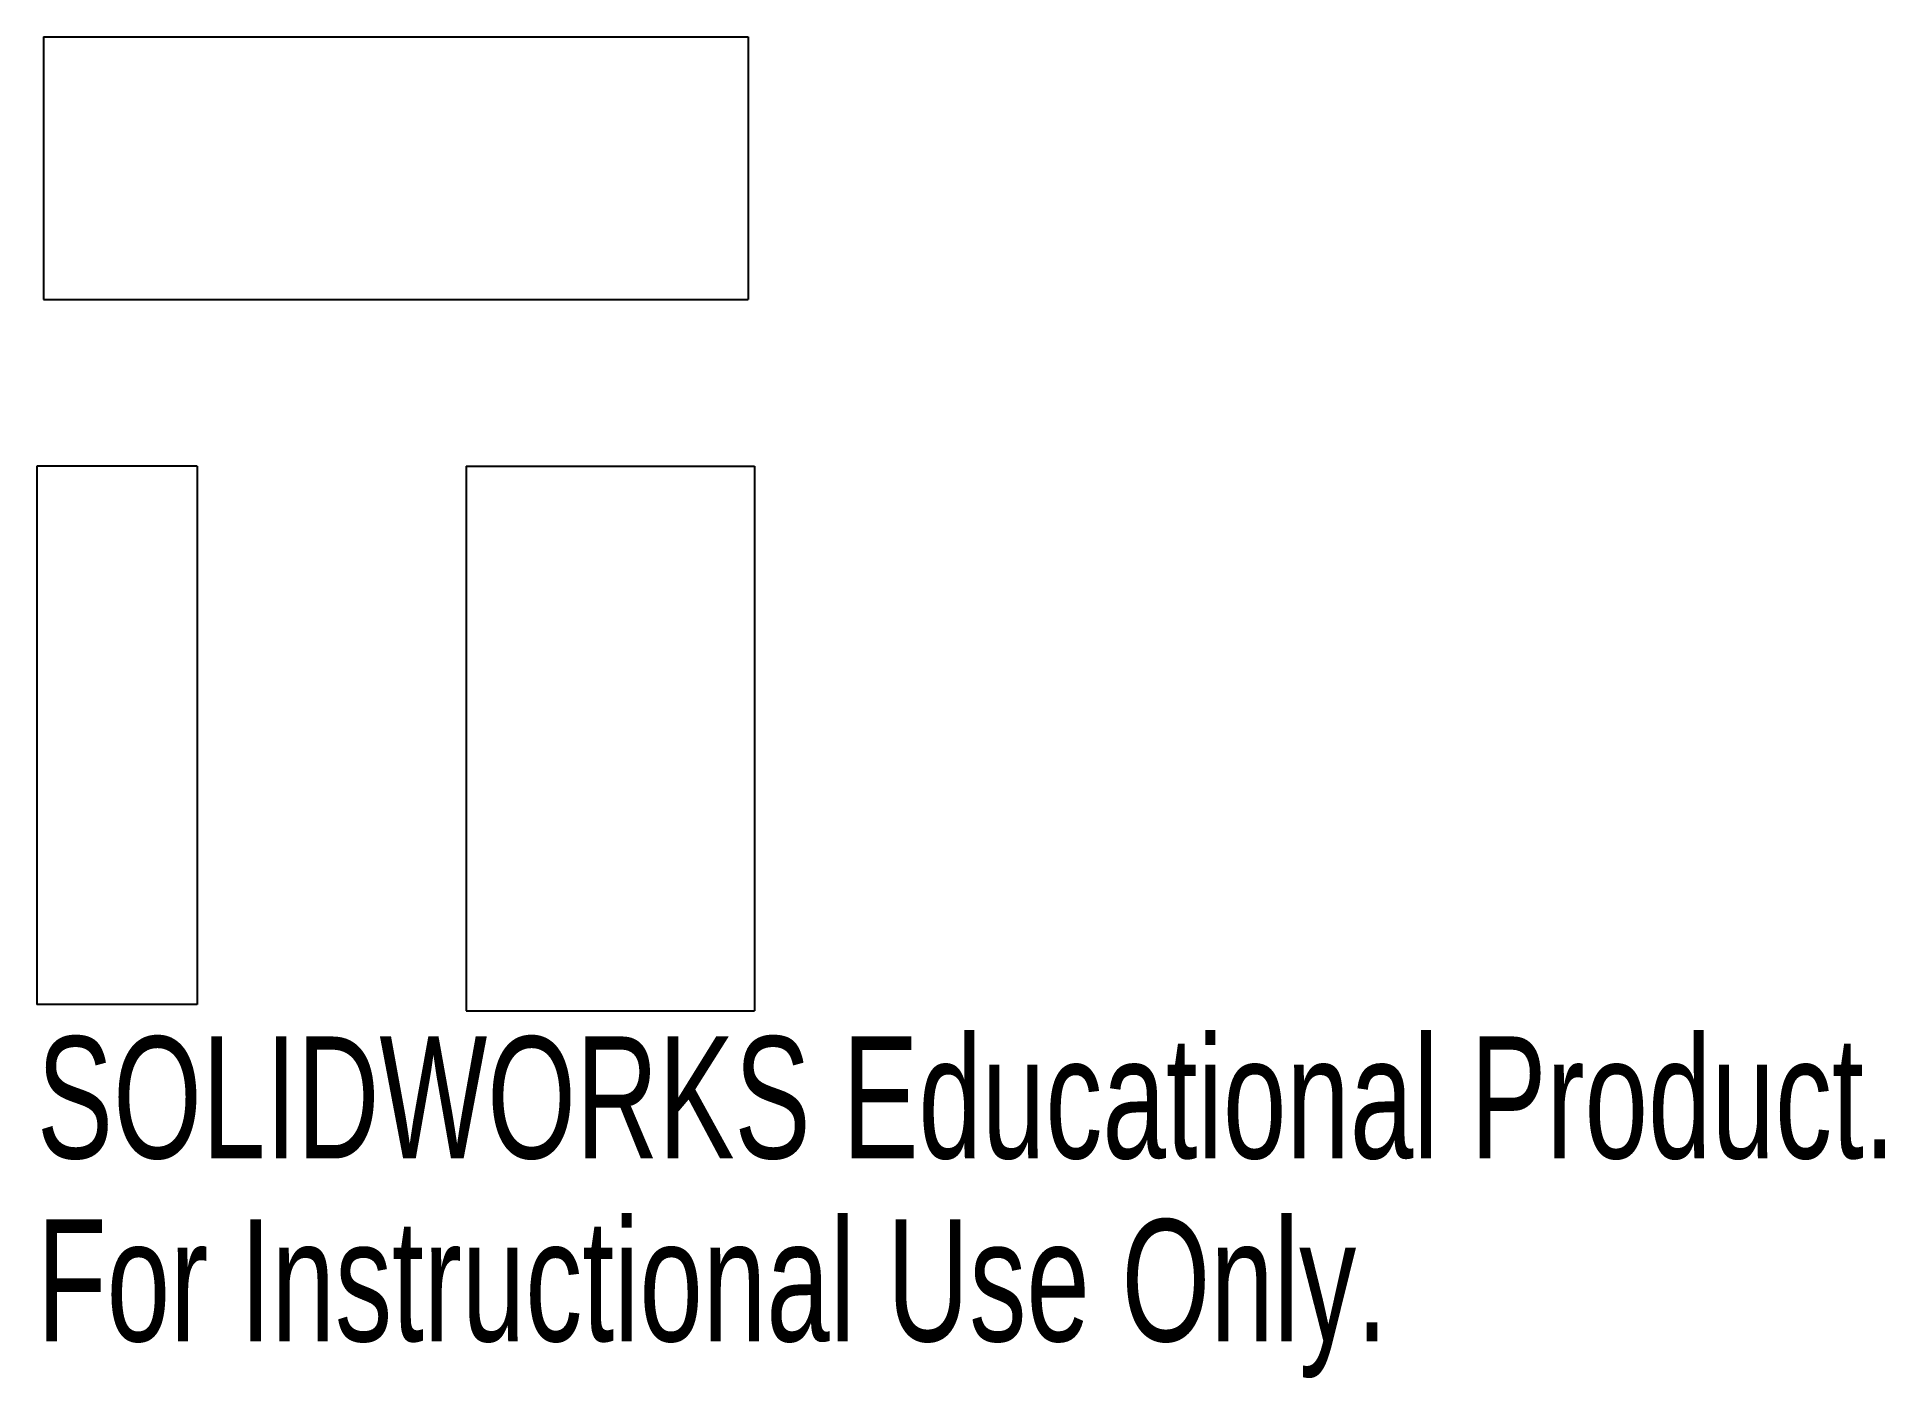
# Model space of a CAD drawing. Header units: inches. Extents: x -0.56 to 2.32, y 0.74 to 2.83.
import ezdxf

# ---------------------------------------------------------------- set-up
doc = ezdxf.new("R2010")
doc.units = ezdxf.units.IN
doc.header["$MEASUREMENT"] = 0
doc.styles.add('SLDTEXTSTYLE0', font='TXT', dxfattribs={"width": 0.7})

msp = doc.modelspace()

# ---------------------------------------------------------------- linework, layer by layer
at = {"color": 7, "linetype": 'Continuous', "lineweight": 25}
for p, q in [((-0.55, 2.8325), (-0.55, 2.4225)), ((-0.55, 2.8325), (0.55, 2.8325)), ((0.55, 2.8325), (0.55, 2.4225)), ((-0.55, 2.4225), (0.55, 2.4225)), ((-0.31, 2.1625), (-0.56, 2.1625)), ((-0.56, 2.1625), (-0.56, 1.3225)), ((-0.31, 2.1625), (-0.31, 1.3225)), ((0.11, 2.1625), (0.11, 1.3125)), ((0.11, 2.1625), (0.56, 2.1625)), ((0.56, 2.1625), (0.56, 1.3125)), ((-0.31, 1.3225), (-0.56, 1.3225)), ((0.11, 1.3125), (0.56, 1.3125))]:
    msp.add_line(p, q, dxfattribs=at)

# ---------------------------------------------------------------- texts
at = {"color": 7, "linetype": 'Continuous', "char_height": 0.1903, "attachment_point": 1, "style": 'SLDTEXTSTYLE0'}
for s, insert in [('SOLIDWORKS Educational Product.', (-0.56, 1.2724)), ('For Instructional Use Only.', (-0.56, 0.9869))]:
    msp.add_mtext(s, dxfattribs=dict(at, insert=insert))

doc.saveas('drawing.dxf')
